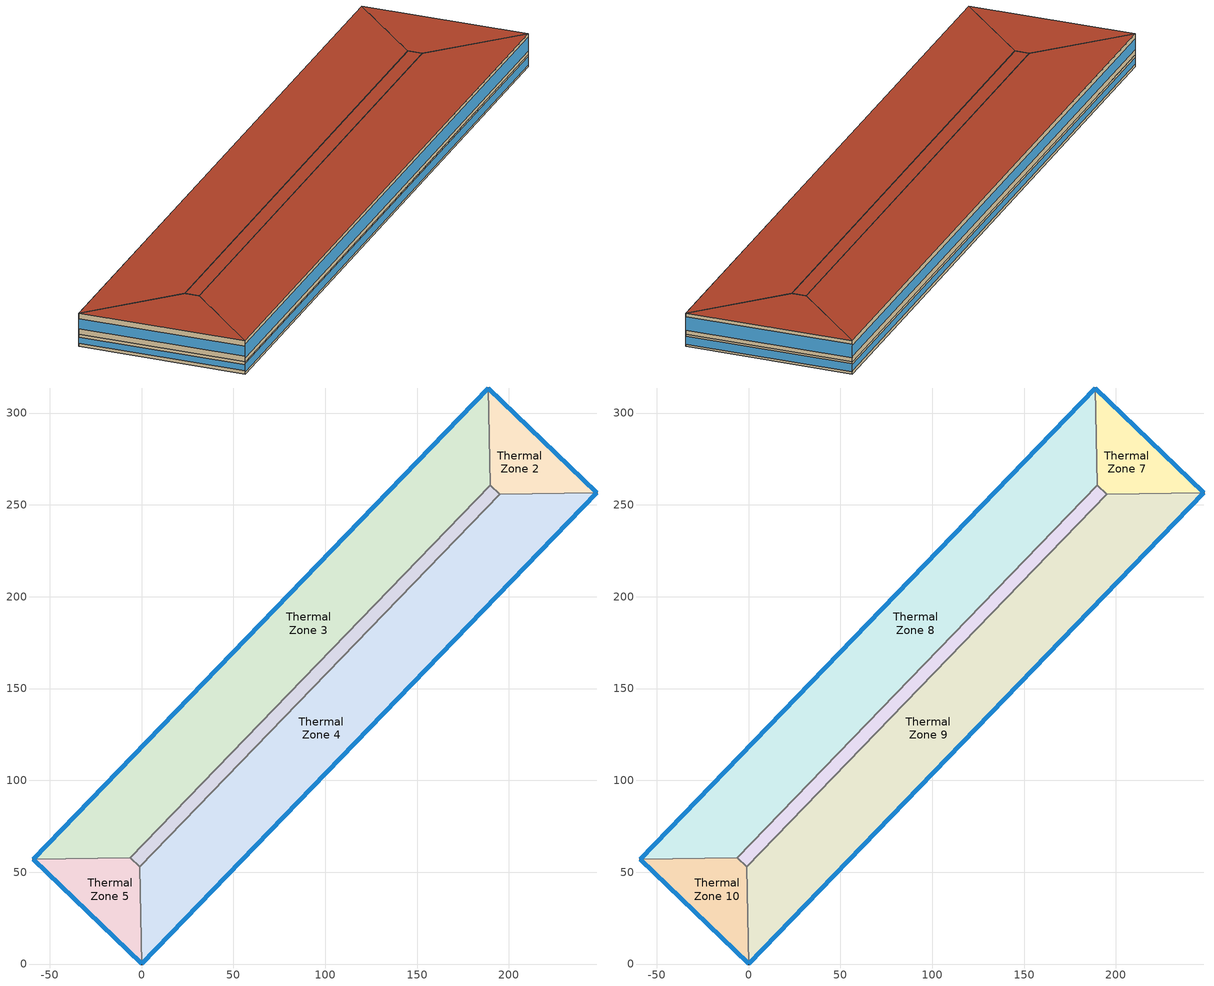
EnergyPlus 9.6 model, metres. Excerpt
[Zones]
Thermal Zone 1
 floor ground (ExtSlabCarpet): -0.92,52.97 -6.02,57.89 189.83,260.69 194.92,255.77 z0
 wall to Thermal Zone 5 (Interior Wall): -6.02,57.89 -0.92,52.97 z0:6.24
 wall to Thermal Zone 3 (Interior Wall): 189.83,260.69 -6.02,57.89 z0:6.24
 wall to Thermal Zone 2 (Interior Wall): 194.92,255.77 189.83,260.69 z0:6.24
 wall to Thermal Zone 4 (Interior Wall): -0.92,52.97 194.92,255.77 z0:6.24
Thermal Zone 2
 floor ground (ExtSlabCarpet): 194.92,255.77 189.83,260.69 188.9,313.66 247.89,256.7 z0
 wall outside (Ext Wall): 247.89,256.7 188.9,313.66 z0:6.24
 wall to Thermal Zone 4 (Interior Wall): 194.92,255.77 247.89,256.7 z0:6.24
 wall to Thermal Zone 3 (Interior Wall): 188.9,313.66 189.83,260.69 z0:6.24
 window (Ext Window): 247.88,256.7 188.91,313.65 z1.09:5.15
Thermal Zone 3
 floor ground (ExtSlabCarpet): -6.02,57.89 -58.99,56.96 188.9,313.66 189.83,260.69 z0
 wall outside (Ext Wall): 188.9,313.66 -58.99,56.96 z0:6.24
 wall to Thermal Zone 5 (Interior Wall): -58.99,56.96 -6.02,57.89 z0:6.24
 window (Ext Window): 188.9,313.65 -58.98,56.97 z1.53:4.71
Thermal Zone 4
 floor ground (ExtSlabCarpet): 194.92,255.77 247.89,256.7 0,0 -0.92,52.97 z0
 wall outside (Ext Wall): 0,0 247.89,256.7 z0:6.24
 wall to Thermal Zone 5 (Interior Wall): -0.92,52.97 0,0 z0:6.24
 window (Ext Window): 0.01,0.01 247.88,256.69 z1.09:5.15
Thermal Zone 5
 floor ground (ExtSlabCarpet): -58.99,56.96 -6.02,57.89 -0.92,52.97 0,0 z0
 wall outside (Ext Wall): -58.99,56.96 0,0 z0:6.24
 window (Ext Window): -58.98,56.96 -0.01,0.01 z1.62:4.62
Thermal Zone 6
 floor to Thermal Zone 1 (Interior Floor): -0.92,52.97 -6.02,57.89 189.83,260.69 194.92,255.77 z6.24
 wall to Thermal Zone 10 (Interior Wall): -6.02,57.89 -0.92,52.97 z6.24:16.94
 wall to Thermal Zone 8 (Interior Wall): 189.83,260.69 -6.02,57.89 z6.24:16.94
 wall to Thermal Zone 7 (Interior Wall): 194.92,255.77 189.83,260.69 z6.24:16.94
 wall to Thermal Zone 9 (Interior Wall): -0.92,52.97 194.92,255.77 z6.24:16.94
 roof outside (Ext Roof): 194.92,255.77 189.83,260.69 -6.02,57.89 -0.92,52.97 z16.94
Thermal Zone 7
 floor to Thermal Zone 2 (Interior Floor): 194.92,255.77 189.83,260.69 188.9,313.66 247.89,256.7 z6.24
 wall outside (Ext Wall): 247.89,256.7 188.9,313.66 z6.24:16.94
 wall to Thermal Zone 9 (Interior Wall): 194.92,255.77 247.89,256.7 z6.24:16.94
 wall to Thermal Zone 8 (Interior Wall): 188.9,313.66 189.83,260.69 z6.24:16.94
 window (Ext Window): 247.88,256.7 188.91,313.65 z8.11:15.07
 roof outside (Ext Roof): 247.89,256.7 188.9,313.66 189.83,260.69 194.92,255.77 z16.94
Thermal Zone 8
 floor to Thermal Zone 3 (Interior Floor): -6.02,57.89 -58.99,56.96 188.9,313.66 189.83,260.69 z6.24
 wall outside (Ext Wall): 188.9,313.66 -58.99,56.96 z6.24:16.94
 wall to Thermal Zone 10 (Interior Wall): -58.99,56.96 -6.02,57.89 z6.24:16.94
 window (Ext Window): 188.9,313.65 -58.98,56.97 z8.86:14.32
 roof outside (Ext Roof): 189.83,260.69 188.9,313.66 -58.99,56.96 -6.02,57.89 z16.94
Thermal Zone 9
 floor to Thermal Zone 4 (Interior Floor): 194.92,255.77 247.89,256.7 0,0 -0.92,52.97 z6.24
 wall outside (Ext Wall): 0,0 247.89,256.7 z6.24:16.94
 wall to Thermal Zone 10 (Interior Wall): -0.92,52.97 0,0 z6.24:16.94
 window (Ext Window): 0.01,0.01 247.88,256.69 z8.11:15.07
 roof outside (Ext Roof): -0.92,52.97 0,0 247.89,256.7 194.92,255.77 z16.94
Thermal Zone 10
 floor to Thermal Zone 5 (Interior Floor): -58.99,56.96 -6.02,57.89 -0.92,52.97 0,0 z6.24
 wall outside (Ext Wall): -58.99,56.96 0,0 z6.24:16.94
 window (Ext Window): -58.98,56.96 -0.01,0.01 z9.02:14.16
 roof outside (Ext Roof): 0,0 -0.92,52.97 -6.02,57.89 -58.99,56.96 z16.94
[Building]
Building 1: North Axis {deg}=-0
[Site:Location]
Washington Dc Dulles IntL Ar: Latitude {deg}=38.98; Longitude {deg}=-77.47; Time Zone {hr}=-5; Elevation {m}=82
[SizingPeriod:DesignDay] Day of Month=21; Dry-Bulb Temperature Range Modifier Type=DefaultMultipliers; Barometric Pressure {Pa}=86790; Rain Indicator=No; Snow Indicator=No; Daylight Saving Time Indicator=No; Begin Environment Reset Mode=FullResetAtBeginEnvironment
Name | Month | Day Type | Maximum Dry-Bulb Temperature {C} | Daily Dry-Bulb Temperature Range {deltaC} | Humidity Condition Type | Wetbulb or DewPoint at Maximum Dry-Bulb {C} | Wind Speed {m/s} | Wind Direction {deg} | Solar Model Indicator | ASHRAE Clear Sky Optical Depth for Beam Irradiance (taub) | ASHRAE Clear Sky Optical Depth for Diffuse Irradiance (taud) | Enthalpy at Maximum Dry-Bulb {J/kg} | Sky Clearness
SALT-LAKE-CITY-IAP Ann Clg .4% Condns DB=>MWB | 7 | SummerDesignDay | 36.5 | 14.4 | Wetbulb | 17.1 | 5 | 340 | ASHRAETau | 0.339 | 2.366
SALT-LAKE-CITY-IAP Ann Clg .4% Condns DP=>MDB | 7 | SummerDesignDay | 22.5 | 14.4 | Dewpoint | 15.6 | 5 | 340 | ASHRAETau | 0.339 | 2.366
SALT-LAKE-CITY-IAP Ann Clg .4% Condns Enth=>MDB | 7 | SummerDesignDay | 30.8 | 14.4 | Enthalpy |  | 5 | 340 | ASHRAETau | 0.339 | 2.366 | 59300
SALT-LAKE-CITY-IAP Ann Clg .4% Condns WB=>MDB | 7 | SummerDesignDay | 31.2 | 14.4 | Wetbulb | 19 | 5 | 340 | ASHRAETau | 0.339 | 2.366
SALT-LAKE-CITY-IAP Ann Htg 99.6% Condns DB | 1 | WinterDesignDay | -12.4 | 0 | Wetbulb | -12.4 | 2.6 | 140 | ASHRAEClearSky |  |  |  | 0
SALT-LAKE-CITY-IAP Ann Htg Wind 99.6% Condns WS=>MCDB | 1 | WinterDesignDay | 6.8 | 0 | Wetbulb | 6.8 | 12.4 | 140 | ASHRAEClearSky |  |  |  | 0
SALT-LAKE-CITY-IAP Ann Hum_n 99.6% Condns DP=>MCDB | 1 | WinterDesignDay | -10.7 | 0 | Dewpoint | -16.2 | 2.6 | 140 | ASHRAEClearSky |  |  |  | 0
[Material] Thermal Absorptance=0.9
Name | Roughness | Thickness m | Conductivity W/m-K | Density kg/m3 | Specific Heat J/kg-K | Solar Absorptance | Visible Absorptance
wall concrete | MediumRough | 0.398 | 0.5 | 2243 | 837 | 0.65 | 0.65
roof concrete | MediumRough | 0.401 | 0.5 | 2243 | 837 | 0.65 | 0.65
Wall Insulation [37] | MediumRough | 0.0681 | 0.0432 | 91 | 837 | 0.5 | 0.5
Roof Insulation [25] | MediumRough | 0.263 | 0.049 | 265 | 836.8 | 0.7 | 0.7
F16 Acoustic tile | MediumSmooth | 0.0191 | 0.06 | 368 | 590 | 0.3 | 0.3
M11 100mm lightweight concrete | MediumRough | 0.1016 | 0.53 | 1280 | 840 | 0.5 | 0.5
MAT-CC05 4 HW CONCRETE | Rough | 0.1016 | 1.311 | 2240 | 836.8 | 0.85 | 0.85
G01a 19mm gypsum board | MediumSmooth | 0.019 | 0.16 | 800 | 1090 | 0.4 | 0.4
[Material:AirGap]
Name | Thermal Resistance m2-K/W
F04 Wall air space resistance | 0.15
F05 Ceiling air space resistance | 0.18
[Material:NoMass]
CP02 CARPET PAD: Roughness=Smooth; Thermal Resistance m2-K/W=0.1; Thermal Absorptance=0.9; Solar Absorptance=0.8; Visible Absorptance=0.8
[WindowMaterial:SimpleGlazingSystem]
Window Material Simple Glazing System: U-Factor W/m2-K=1.51; Solar Heat Gain Coefficient=0.25
[Construction]
Ext Roof: roof concrete, Roof Insulation [25]
Ext Wall: wall concrete, Wall Insulation [37]
Ext Window: Window Material Simple Glazing System
ExtSlabCarpet: MAT-CC05 4 HW CONCRETE, CP02 CARPET PAD
Interior Floor: F16 Acoustic tile, F05 Ceiling air space resistance, M11 100mm lightweight concrete
Interior Wall: G01a 19mm gypsum board, F04 Wall air space resistance, G01a 19mm gypsum board
[Zone]
Thermal Zone 1; Thermal Zone 2; Thermal Zone 3; Thermal Zone 4; Thermal Zone 5: 314, 0, 0, 0, , 1, , , , , , Yes
Thermal Zone 6; Thermal Zone 7; Thermal Zone 8; Thermal Zone 9; Thermal Zone 10: 314, 0, 0, 6.24, , 1, , , , , , Yes
[ZoneTerminalUnitList]
VRF System Terminal List: VRF Zone Terminal 1, VRF Zone Terminal 2, VRF Zone Terminal 3, VRF Zone Terminal 4, VRF Zone Terminal 5, VRF Zone Terminal 6, VRF Zone Terminal 7, VRF Zone Terminal 8, VRF Zone Terminal 9, VRF Zone Terminal 10
[ZoneControl:Thermostat] Temperature Difference Between Cutout And Setpoint deltaC=0
Name | Zone or ZoneList | Control Type Schedule | Control 1
Thermal Zone 1 Thermostat | Thermal Zone 1 | Thermal Zone 1 Thermostat Schedule | Thermostat Setpoint Dual Setpoint 1
Thermal Zone 2 Thermostat | Thermal Zone 2 | Thermal Zone 2 Thermostat Schedule | Thermostat Setpoint Dual Setpoint 2
Thermal Zone 3 Thermostat | Thermal Zone 3 | Thermal Zone 3 Thermostat Schedule | Thermostat Setpoint Dual Setpoint 3
Thermal Zone 4 Thermostat | Thermal Zone 4 | Thermal Zone 4 Thermostat Schedule | Thermostat Setpoint Dual Setpoint 4
Thermal Zone 5 Thermostat | Thermal Zone 5 | Thermal Zone 5 Thermostat Schedule | Thermostat Setpoint Dual Setpoint 5
Thermal Zone 6 Thermostat | Thermal Zone 6 | Thermal Zone 6 Thermostat Schedule | Thermostat Setpoint Dual Setpoint 6
Thermal Zone 7 Thermostat | Thermal Zone 7 | Thermal Zone 7 Thermostat Schedule | Thermostat Setpoint Dual Setpoint 7
Thermal Zone 8 Thermostat | Thermal Zone 8 | Thermal Zone 8 Thermostat Schedule | Thermostat Setpoint Dual Setpoint 8
Thermal Zone 9 Thermostat | Thermal Zone 9 | Thermal Zone 9 Thermostat Schedule | Thermostat Setpoint Dual Setpoint 9
Thermal Zone 10 Thermostat | Thermal Zone 10 | Thermal Zone 10 Thermostat Schedule | Thermostat Setpoint Dual Setpoint 10
[ThermostatSetpoint:DualSetpoint]
Name | Heating Setpoint Temperature Schedule | Cooling Setpoint Temperature Schedule
Thermostat Setpoint Dual Setpoint 1 | HtgSetp 1 | ClgSetp 1
Thermostat Setpoint Dual Setpoint 2 | HtgSetp 2 | ClgSetp 2
Thermostat Setpoint Dual Setpoint 3 | HtgSetp 3 | ClgSetp 3
Thermostat Setpoint Dual Setpoint 4 | HtgSetp 4 | ClgSetp 4
Thermostat Setpoint Dual Setpoint 5 | HtgSetp 5 | ClgSetp 5
Thermostat Setpoint Dual Setpoint 6 | HtgSetp 6 | ClgSetp 6
Thermostat Setpoint Dual Setpoint 7 | HtgSetp 7 | ClgSetp 7
Thermostat Setpoint Dual Setpoint 8 | HtgSetp 8 | ClgSetp 8
Thermostat Setpoint Dual Setpoint 9 | HtgSetp 9 | ClgSetp 9
Thermostat Setpoint Dual Setpoint 10 | HtgSetp 10 | ClgSetp 10
[ZoneHVAC:TerminalUnit:VariableRefrigerantFlow] Terminal Unit Availability Schedule=Always On Discrete hvac_library; Cooling Supply Air Flow Rate m3/s=Autosize; No Cooling Supply Air Flow Rate m3/s=Autosize; Heating Supply Air Flow Rate m3/s=Autosize; No Heating Supply Air Flow Rate m3/s=Autosize; Cooling Outdoor Air Flow Rate m3/s=Autosize; Heating Outdoor Air Flow Rate m3/s=Autosize; No Load Outdoor Air Flow Rate m3/s=Autosize; Supply Air Fan Operating Mode Schedule=Always On Discrete hvac_library; Supply Air Fan Placement=DrawThrough; Zone Terminal Unit On Parasitic Electric Energy Use W=30; Zone Terminal Unit Off Parasitic Electric Energy Use W=20; Rated Heating Capacity Sizing Ratio W/W=1; Maximum Outdoor Dry-Bulb Temperature for Supplemental Heater Operation C=6.58437e-312
Name | Supply Air Fan Object | Outside Air Mixer Object | Cooling Coil Object | Heating Coil Object
VRF Zone Terminal 1 | VRF Zone Terminal Fan 1 | VRF Zone Terminal 1 OA Mixer | VRF Zone Terminal Cooling Coil 1 | VRF Zone Terminal Heating Coil 1
VRF Zone Terminal 2 | VRF Zone Terminal Fan 2 | VRF Zone Terminal 2 OA Mixer | VRF Zone Terminal Cooling Coil 2 | VRF Zone Terminal Heating Coil 2
VRF Zone Terminal 3 | VRF Zone Terminal Fan 3 | VRF Zone Terminal 3 OA Mixer | VRF Zone Terminal Cooling Coil 3 | VRF Zone Terminal Heating Coil 3
VRF Zone Terminal 4 | VRF Zone Terminal Fan 4 | VRF Zone Terminal 4 OA Mixer | VRF Zone Terminal Cooling Coil 4 | VRF Zone Terminal Heating Coil 4
VRF Zone Terminal 5 | VRF Zone Terminal Fan 5 | VRF Zone Terminal 5 OA Mixer | VRF Zone Terminal Cooling Coil 5 | VRF Zone Terminal Heating Coil 5
VRF Zone Terminal 6 | VRF Zone Terminal Fan 6 | VRF Zone Terminal 6 OA Mixer | VRF Zone Terminal Cooling Coil 6 | VRF Zone Terminal Heating Coil 6
VRF Zone Terminal 7 | VRF Zone Terminal Fan 7 | VRF Zone Terminal 7 OA Mixer | VRF Zone Terminal Cooling Coil 7 | VRF Zone Terminal Heating Coil 7
VRF Zone Terminal 8 | VRF Zone Terminal Fan 8 | VRF Zone Terminal 8 OA Mixer | VRF Zone Terminal Cooling Coil 8 | VRF Zone Terminal Heating Coil 8
VRF Zone Terminal 9 | VRF Zone Terminal Fan 9 | VRF Zone Terminal 9 OA Mixer | VRF Zone Terminal Cooling Coil 9 | VRF Zone Terminal Heating Coil 9
VRF Zone Terminal 10 | VRF Zone Terminal Fan 10 | VRF Zone Terminal 10 OA Mixer | VRF Zone Terminal Cooling Coil 10 | VRF Zone Terminal Heating Coil 10
[Coil:Cooling:DX:VariableRefrigerantFlow] Availability Schedule=Always On Discrete hvac_library; Gross Rated Total Cooling Capacity W=Autosize; Gross Rated Sensible Heat Ratio=Autosize; Rated Air Flow Rate m3/s=Autosize; Cooling Capacity Ratio Modifier Function of Temperature Curve=VRFTUCoolCapFT; Cooling Capacity Modifier Curve Function of Flow Fraction=VRFACCoolCapFFF
VRF Zone Terminal Cooling Coil 1; VRF Zone Terminal Cooling Coil 2; VRF Zone Terminal Cooling Coil 3; VRF Zone Terminal Cooling Coil 4; VRF Zone Terminal Cooling Coil 5; VRF Zone Terminal Cooling Coil 6; VRF Zone Terminal Cooling Coil 7; VRF Zone Terminal Cooling Coil 8; VRF Zone Terminal Cooling Coil 9; VRF Zone Terminal Cooling Coil 10
[Coil:Heating:DX:VariableRefrigerantFlow] Availability Schedule=Always On Discrete hvac_library; Gross Rated Heating Capacity W=Autosize; Rated Air Flow Rate m3/s=Autosize; Heating Capacity Ratio Modifier Function of Temperature Curve=Coil Heating DX Variable Refrigerant Flow 1 VRFTUHeatCAPFT; Heating Capacity Modifier Function of Flow Fraction Curve=Coil Heating DX Variable Refrigerant Flow 1 VRFACCoolCapFFF
VRF Zone Terminal Heating Coil 1; VRF Zone Terminal Heating Coil 2; VRF Zone Terminal Heating Coil 3; VRF Zone Terminal Heating Coil 4; VRF Zone Terminal Heating Coil 5; VRF Zone Terminal Heating Coil 6; VRF Zone Terminal Heating Coil 7; VRF Zone Terminal Heating Coil 8; VRF Zone Terminal Heating Coil 9; VRF Zone Terminal Heating Coil 10
[Fan:OnOff] Availability Schedule=Always On Discrete hvac_library; Fan Total Efficiency=0.78; Pressure Rise Pa=1886; Maximum Flow Rate m3/s=Autosize; Motor Efficiency=0.8; Motor In Airstream Fraction=1; Fan Power Ratio Function of Speed Ratio Curve=Fan On Off Power Curve 19; Fan Efficiency Ratio Function of Speed Ratio Curve=Fan On Off Efficiency Curve 6
VRF Zone Terminal Fan 1; VRF Zone Terminal Fan 2; VRF Zone Terminal Fan 3; VRF Zone Terminal Fan 4; VRF Zone Terminal Fan 5; VRF Zone Terminal Fan 6; VRF Zone Terminal Fan 7; VRF Zone Terminal Fan 8; VRF Zone Terminal Fan 9; VRF Zone Terminal Fan 10
[Zone equipment]
Thermal Zone 1: VRF Zone Terminal 1
Thermal Zone 2: VRF Zone Terminal 2
Thermal Zone 3: VRF Zone Terminal 3
Thermal Zone 4: VRF Zone Terminal 4
Thermal Zone 5: VRF Zone Terminal 5
Thermal Zone 6: VRF Zone Terminal 6
Thermal Zone 7: VRF Zone Terminal 7
Thermal Zone 8: VRF Zone Terminal 8
Thermal Zone 9: VRF Zone Terminal 9
Thermal Zone 10: VRF Zone Terminal 10
[Sizing:Zone] Zone Cooling Design Supply Air Temperature Input Method=SupplyAirTemperature; Zone Cooling Design Supply Air Temperature C=13.8; Zone Cooling Design Supply Air Temperature Difference deltaC=11.11; Zone Heating Design Supply Air Temperature Input Method=SupplyAirTemperature; Zone Heating Design Supply Air Temperature C=47.1; Zone Heating Design Supply Air Temperature Difference deltaC=11.11; Zone Cooling Design Supply Air Humidity Ratio kgWater/kgDryAir=0.0085; Zone Heating Design Supply Air Humidity Ratio kgWater/kgDryAir=0.008; Cooling Design Air Flow Method=DesignDay; Cooling Design Air Flow Rate m3/s=0; Cooling Minimum Air Flow per Zone Floor Area m3/s-m2=0.000762; Cooling Minimum Air Flow m3/s=0; Cooling Minimum Air Flow Fraction=0; Heating Design Air Flow Method=DesignDay; Heating Design Air Flow Rate m3/s=0; Heating Maximum Air Flow per Zone Floor Area m3/s-m2=0.002032; Heating Maximum Air Flow m3/s=0.141576; Heating Maximum Air Flow Fraction=0.3; Account for Dedicated Outdoor Air System=No
Name | Design Specification Outdoor Air Object
Thermal Zone 1 | Ventilation 1
Thermal Zone 2 | Ventilation 2
Thermal Zone 3 | Ventilation 3
Thermal Zone 4 | Ventilation 4
Thermal Zone 5 | Ventilation 5
Thermal Zone 6 | Ventilation 6
Thermal Zone 7 | Ventilation 7
Thermal Zone 8 | Ventilation 8
Thermal Zone 9 | Ventilation 9
Thermal Zone 10 | Ventilation 10
[DesignSpecification:OutdoorAir] Outdoor Air Method=Sum; Outdoor Air Flow per Person m3/s-person=0; Outdoor Air Flow per Zone Floor Area m3/s-m2=0; Outdoor Air Flow per Zone m3/s=0; Outdoor Air Flow Air Changes per Hour 1/hr=2.56
Ventilation 1; Ventilation 2; Ventilation 3; Ventilation 4; Ventilation 5; Ventilation 6; Ventilation 7; Ventilation 8; Ventilation 9; Ventilation 10
[AirConditioner:VariableRefrigerantFlow]
Heat Pump=VRF System; Availability Schedule=Always On Discrete hvac_library; Gross Rated Total Cooling Capacity W=26976; Gross Rated Cooling COP W/W=4.23; Minimum Condenser Inlet Node Temperature in Cooling Mode C=-5; Maximum Condenser Inlet Node Temperature in Cooling Mode C=43; Cooling Capacity Ratio Modifier Function of Low Temperature Curve=VRF System VRFCoolCapFT 1; Cooling Capacity Ratio Boundary Curve=VRF System VRFCoolCapFTBoundary 1; Cooling Capacity Ratio Modifier Function of High Temperature Curve=VRF System VRFCoolCapFTHi 1; Cooling Energy Input Ratio Modifier Function of Low Temperature Curve=VRF System VRFCoolEIRFT 1; Cooling Energy Input Ratio Boundary Curve=VRF System VRFCoolEIRFTBoundary 1; Cooling Energy Input Ratio Modifier Function of High Temperature Curve=VRF System VRFCoolEIRFTHi 1; Cooling Energy Input Ratio Modifier Function of Low Part-Load Ratio Curve=VRF System CoolingEIRLowPLR 1; Cooling Energy Input Ratio Modifier Function of High Part-Load Ratio Curve=VRF System CoolingEIRHiPLR 1; Cooling Combination Ratio Correction Factor Curve=VRF System CoolingCombRatio 1; Cooling Part-Load Fraction Correlation Curve=VRF System VRFCPLFFPLR 1; Gross Rated Heating Capacity W=28118; Rated Heating Capacity Sizing Ratio W/W=1; Gross Rated Heating COP W/W=4.95; Minimum Condenser Inlet Node Temperature in Heating Mode C=-20; Maximum Condenser Inlet Node Temperature in Heating Mode C=30; Heating Capacity Ratio Modifier Function of Low Temperature Curve=VRF System VRFHeatCapFT 1; Heating Capacity Ratio Boundary Curve=VRF System VRFHeatCapFTBoundary 1; Heating Capacity Ratio Modifier Function of High Temperature Curve=VRF System VRFHeatCapFTHi 1; Heating Energy Input Ratio Modifier Function of Low Temperature Curve=VRF System VRFHeatEIRFT 1; Heating Energy Input Ratio Boundary Curve=VRF System VRFHeatEIRFTBoundary 1; Heating Energy Input Ratio Modifier Function of High Temperature Curve=VRF System VRFHeatEIRFTHi 1; Heating Performance Curve Outdoor Temperature Type=WetBulbTemperature; Heating Energy Input Ratio Modifier Function of Low Part-Load Ratio Curve=VRF System HeatingEIRLowPLR 1; Heating Energy Input Ratio Modifier Function of High Part-Load Ratio Curve=VRF System HeatingEIRHiPLR 1; Heating Combination Ratio Correction Factor Curve=VRF System HeatingCombRatio 1; Heating Part-Load Fraction Correlation Curve=VRF System VRFCPLFFPLR 2; Minimum Heat Pump Part-Load Ratio dimensionless=0.5; Master Thermostat Priority Control Type=LoadPriority; Zone Terminal Unit List=VRF System Terminal List; Heat Pump Waste Heat Recovery=No; Equivalent Piping Length used for Piping Correction Factor in Cooling Mode m=30; Vertical Height used for Piping Correction Factor m=10; Piping Correction Factor for Length in Cooling Mode Curve=VRF System CoolingLengthCorrectionFactor 1; Piping Correction Factor for Height in Cooling Mode Coefficient 1/m=-0.000386; Equivalent Piping Length used for Piping Correction Factor in Heating Mode m=30; Piping Correction Factor for Length in Heating Mode Curve=VRF System HeatingLengthCorrectionFactor 1; Piping Correction Factor for Height in Heating Mode Coefficient 1/m=0; Crankcase Heater Power per Compressor W=15; Number of Compressors dimensionless=3; Ratio of Compressor Size to Total Compressor Capacity W/W=0.33; Maximum Outdoor Dry-Bulb Temperature for Crankcase Heater C=7; Defrost Strategy=Resistive; Defrost Control=Timed; Defrost Time Period Fraction dimensionless=0.058333; Resistive Defrost Heater Capacity W=1e-07; Maximum Outdoor Dry-bulb Temperature for Defrost Operation C=7; Condenser Type=AirCooled; Water Condenser Volume Flow Rate m3/s=Autosize; Evaporative Condenser Effectiveness dimensionless=0.9; Evaporative Condenser Air Flow Rate m3/s=Autosize; Evaporative Condenser Pump Rated Power Consumption W=Autosize; Basin Heater Capacity W/K=0; Basin Heater Setpoint Temperature C=2; Fuel Type=Electricity; Minimum Condenser Inlet Node Temperature in Heat Recovery Mode C=0; Maximum Condenser Inlet Node Temperature in Heat Recovery Mode C=30; Heat Recovery Cooling Capacity Modifier Curve=VRF System Heat Recovery Cooling Cap Modifier 1; Initial Heat Recovery Cooling Capacity Fraction W/W=1; Heat Recovery Cooling Capacity Time Constant hr=0.083; Heat Recovery Cooling Energy Modifier Curve=VRF System Heat Recovery Cooling Energy Modifier 1; Initial Heat Recovery Cooling Energy Fraction W/W=1; Heat Recovery Cooling Energy Time Constant hr=0; Heat Recovery Heating Capacity Modifier Curve=VRF System Heat Recovery Heating Cap Modifier 1; Initial Heat Recovery Heating Capacity Fraction W/W=0.5; Heat Recovery Heating Capacity Time Constant hr=0.083; Heat Recovery Heating Energy Modifier Curve=VRF System Heat Recovery Heating Energy Modifier 1; Initial Heat Recovery Heating Energy Fraction W/W=0.5; Heat Recovery Heating Energy Time Constant hr=0
[Schedule:Day:Interval]
HtgSetp Summer Design Day 1; HtgSetp Summer Design Day 2; HtgSetp Summer Design Day 3; HtgSetp Summer Design Day 4; HtgSetp Summer Design Day 5; HtgSetp Summer Design Day 6; HtgSetp Summer Design Day 7; HtgSetp Summer Design Day 8; HtgSetp Summer Design Day 9; HtgSetp Summer Design Day 10: No, 24:00, 15.6
HtgSetp Winter Design Day 1; HtgSetp Winter Design Day 2; HtgSetp Winter Design Day 3; HtgSetp Winter Design Day 4; HtgSetp Winter Design Day 5; HtgSetp Winter Design Day 6; HtgSetp Winter Design Day 7; HtgSetp Winter Design Day 8; HtgSetp Winter Design Day 9; HtgSetp Winter Design Day 10: No, 24:00, 21
ClgSetp Summer Design Day 1; ClgSetp Summer Design Day 2; ClgSetp Summer Design Day 3; ClgSetp Summer Design Day 4; ClgSetp Summer Design Day 5; ClgSetp Summer Design Day 6; ClgSetp Summer Design Day 7; ClgSetp Summer Design Day 8; ClgSetp Summer Design Day 9; ClgSetp Summer Design Day 10: No, 06:00, 26.7, 22:00, 24, 24:00, 26.7
ClgSetp Winter Design Day 1; ClgSetp Winter Design Day 2; ClgSetp Winter Design Day 3; ClgSetp Winter Design Day 4; ClgSetp Winter Design Day 5; ClgSetp Winter Design Day 6; ClgSetp Winter Design Day 7; ClgSetp Winter Design Day 8; ClgSetp Winter Design Day 9; ClgSetp Winter Design Day 10: No, 24:00, 26.7
ClgSetp Default Schedule 1; ClgSetp Default Schedule 2: Temperature 37, No, 01:00, 28.3, 02:00, 28.3, 03:00, 28.3, 04:00, 28.3, 05:00, 28.3, 06:00, 28.3, 07:00, 28.3, 08:00, 28.3, 09:00, 26.2, 10:00, 26.2, 11:00, 26.2, 12:00, 26.2, 13:00, 26.2, 14:00, 26.2, 15:00, 26.2, 16:00, 26.2, 17:00, 26.2, 18:00, 26.2, 19:00, 28.3, 20:00, 28.3, 21:00, 28.3, 22:00, 28.3, 23:00, 28.3, 24:00, 28.3
HtgSetp Default Schedule 1; HtgSetp Default Schedule 2: Temperature 36, No, 01:00, 22.1, 02:00, 22.1, 03:00, 22.1, 04:00, 22.1, 05:00, 22.1, 06:00, 22.1, 07:00, 22.1, 08:00, 22.1, 09:00, 20.3, 10:00, 20.3, 11:00, 20.3, 12:00, 20.3, 13:00, 20.3, 14:00, 20.3, 15:00, 20.3, 16:00, 20.3, 17:00, 20.3, 18:00, 20.3, 19:00, 22.1, 20:00, 22.1, 21:00, 22.1, 22:00, 22.1, 23:00, 22.1, 24:00, 22.1
ClgSetp Default Schedule 3; ClgSetp Default Schedule 4: Temperature 37, No, 01:00, 28.4, 02:00, 28.4, 03:00, 28.4, 04:00, 28.4, 05:00, 28.4, 06:00, 28.4, 07:00, 28.4, 08:00, 28.4, 09:00, 24.2, 10:00, 24.2, 11:00, 24.2, 12:00, 24.2, 13:00, 24.2, 14:00, 24.2, 15:00, 28.4, 16:00, 28.4, 17:00, 28.4, 18:00, 28.4, 19:00, 28.4, 20:00, 28.4, 21:00, 28.4, 22:00, 28.4, 23:00, 28.4, 24:00, 28.4
HtgSetp Default Schedule 3; HtgSetp Default Schedule 4: Temperature 36, No, 01:00, 23.1, 02:00, 23.1, 03:00, 23.1, 04:00, 23.1, 05:00, 23.1, 06:00, 23.1, 07:00, 23.1, 08:00, 23.1, 09:00, 21.9, 10:00, 21.9, 11:00, 21.9, 12:00, 21.9, 13:00, 21.9, 14:00, 21.9, 15:00, 23.1, 16:00, 23.1, 17:00, 23.1, 18:00, 23.1, 19:00, 23.1, 20:00, 23.1, 21:00, 23.1, 22:00, 23.1, 23:00, 23.1, 24:00, 23.1
ClgSetp Default Schedule 5; ClgSetp Default Schedule 6; ClgSetp Default Schedule 7; ClgSetp Default Schedule 8; ClgSetp Default Schedule 9; ClgSetp Default Schedule 10: Temperature 37, No, 01:00, 28.7, 02:00, 28.7, 03:00, 28.7, 04:00, 28.7, 05:00, 28.7, 06:00, 28.7, 07:00, 25.7, 08:00, 25.7, 09:00, 25.7, 10:00, 25.7, 11:00, 25.7, 12:00, 25.7, 13:00, 25.7, 14:00, 25.7, 15:00, 25.7, 16:00, 25.7, 17:00, 25.7, 18:00, 25.7, 19:00, 25.7, 20:00, 25.7, 21:00, 28.7, 22:00, 28.7, 23:00, 28.7, 24:00, 28.7
HtgSetp Default Schedule 5; HtgSetp Default Schedule 6; HtgSetp Default Schedule 7; HtgSetp Default Schedule 8; HtgSetp Default Schedule 9; HtgSetp Default Schedule 10: Temperature 36, No, 01:00, 22.2, 02:00, 22.2, 03:00, 22.2, 04:00, 22.2, 05:00, 22.2, 06:00, 22.2, 07:00, 19, 08:00, 19, 09:00, 19, 10:00, 19, 11:00, 19, 12:00, 19, 13:00, 19, 14:00, 19, 15:00, 19, 16:00, 19, 17:00, 19, 18:00, 19, 19:00, 19, 20:00, 19, 21:00, 22.2, 22:00, 22.2, 23:00, 22.2, 24:00, 22.2
[Schedule:Week:Daily]
HtgSetp 1 Week Rule - Jan1-Dec31: HtgSetp Default Schedule 1, HtgSetp Default Schedule 1, HtgSetp Default Schedule 1, HtgSetp Default Schedule 1, HtgSetp Default Schedule 1, HtgSetp Default Schedule 1, HtgSetp Default Schedule 1, HtgSetp Default Schedule 1, HtgSetp Summer Design Day 1, HtgSetp Winter Design Day 1, HtgSetp Default Schedule 1, HtgSetp Default Schedule 1
ClgSetp 1 Week Rule - Jan1-Dec31: ClgSetp Default Schedule 1, ClgSetp Default Schedule 1, ClgSetp Default Schedule 1, ClgSetp Default Schedule 1, ClgSetp Default Schedule 1, ClgSetp Default Schedule 1, ClgSetp Default Schedule 1, ClgSetp Default Schedule 1, ClgSetp Summer Design Day 1, ClgSetp Winter Design Day 1, ClgSetp Default Schedule 1, ClgSetp Default Schedule 1
HtgSetp 2 Week Rule - Jan1-Dec31: HtgSetp Default Schedule 2, HtgSetp Default Schedule 2, HtgSetp Default Schedule 2, HtgSetp Default Schedule 2, HtgSetp Default Schedule 2, HtgSetp Default Schedule 2, HtgSetp Default Schedule 2, HtgSetp Default Schedule 2, HtgSetp Summer Design Day 2, HtgSetp Winter Design Day 2, HtgSetp Default Schedule 2, HtgSetp Default Schedule 2
ClgSetp 2 Week Rule - Jan1-Dec31: ClgSetp Default Schedule 2, ClgSetp Default Schedule 2, ClgSetp Default Schedule 2, ClgSetp Default Schedule 2, ClgSetp Default Schedule 2, ClgSetp Default Schedule 2, ClgSetp Default Schedule 2, ClgSetp Default Schedule 2, ClgSetp Summer Design Day 2, ClgSetp Winter Design Day 2, ClgSetp Default Schedule 2, ClgSetp Default Schedule 2
HtgSetp 3 Week Rule - Jan1-Dec31: HtgSetp Default Schedule 3, HtgSetp Default Schedule 3, HtgSetp Default Schedule 3, HtgSetp Default Schedule 3, HtgSetp Default Schedule 3, HtgSetp Default Schedule 3, HtgSetp Default Schedule 3, HtgSetp Default Schedule 3, HtgSetp Summer Design Day 3, HtgSetp Winter Design Day 3, HtgSetp Default Schedule 3, HtgSetp Default Schedule 3
ClgSetp 3 Week Rule - Jan1-Dec31: ClgSetp Default Schedule 3, ClgSetp Default Schedule 3, ClgSetp Default Schedule 3, ClgSetp Default Schedule 3, ClgSetp Default Schedule 3, ClgSetp Default Schedule 3, ClgSetp Default Schedule 3, ClgSetp Default Schedule 3, ClgSetp Summer Design Day 3, ClgSetp Winter Design Day 3, ClgSetp Default Schedule 3, ClgSetp Default Schedule 3
HtgSetp 4 Week Rule - Jan1-Dec31: HtgSetp Default Schedule 4, HtgSetp Default Schedule 4, HtgSetp Default Schedule 4, HtgSetp Default Schedule 4, HtgSetp Default Schedule 4, HtgSetp Default Schedule 4, HtgSetp Default Schedule 4, HtgSetp Default Schedule 4, HtgSetp Summer Design Day 4, HtgSetp Winter Design Day 4, HtgSetp Default Schedule 4, HtgSetp Default Schedule 4
ClgSetp 4 Week Rule - Jan1-Dec31: ClgSetp Default Schedule 4, ClgSetp Default Schedule 4, ClgSetp Default Schedule 4, ClgSetp Default Schedule 4, ClgSetp Default Schedule 4, ClgSetp Default Schedule 4, ClgSetp Default Schedule 4, ClgSetp Default Schedule 4, ClgSetp Summer Design Day 4, ClgSetp Winter Design Day 4, ClgSetp Default Schedule 4, ClgSetp Default Schedule 4
HtgSetp 5 Week Rule - Jan1-Dec31: HtgSetp Default Schedule 5, HtgSetp Default Schedule 5, HtgSetp Default Schedule 5, HtgSetp Default Schedule 5, HtgSetp Default Schedule 5, HtgSetp Default Schedule 5, HtgSetp Default Schedule 5, HtgSetp Default Schedule 5, HtgSetp Summer Design Day 5, HtgSetp Winter Design Day 5, HtgSetp Default Schedule 5, HtgSetp Default Schedule 5
ClgSetp 5 Week Rule - Jan1-Dec31: ClgSetp Default Schedule 5, ClgSetp Default Schedule 5, ClgSetp Default Schedule 5, ClgSetp Default Schedule 5, ClgSetp Default Schedule 5, ClgSetp Default Schedule 5, ClgSetp Default Schedule 5, ClgSetp Default Schedule 5, ClgSetp Summer Design Day 5, ClgSetp Winter Design Day 5, ClgSetp Default Schedule 5, ClgSetp Default Schedule 5
HtgSetp 6 Week Rule - Jan1-Dec31: HtgSetp Default Schedule 6, HtgSetp Default Schedule 6, HtgSetp Default Schedule 6, HtgSetp Default Schedule 6, HtgSetp Default Schedule 6, HtgSetp Default Schedule 6, HtgSetp Default Schedule 6, HtgSetp Default Schedule 6, HtgSetp Summer Design Day 6, HtgSetp Winter Design Day 6, HtgSetp Default Schedule 6, HtgSetp Default Schedule 6
ClgSetp 6 Week Rule - Jan1-Dec31: ClgSetp Default Schedule 6, ClgSetp Default Schedule 6, ClgSetp Default Schedule 6, ClgSetp Default Schedule 6, ClgSetp Default Schedule 6, ClgSetp Default Schedule 6, ClgSetp Default Schedule 6, ClgSetp Default Schedule 6, ClgSetp Summer Design Day 6, ClgSetp Winter Design Day 6, ClgSetp Default Schedule 6, ClgSetp Default Schedule 6
HtgSetp 7 Week Rule - Jan1-Dec31: HtgSetp Default Schedule 7, HtgSetp Default Schedule 7, HtgSetp Default Schedule 7, HtgSetp Default Schedule 7, HtgSetp Default Schedule 7, HtgSetp Default Schedule 7, HtgSetp Default Schedule 7, HtgSetp Default Schedule 7, HtgSetp Summer Design Day 7, HtgSetp Winter Design Day 7, HtgSetp Default Schedule 7, HtgSetp Default Schedule 7
ClgSetp 7 Week Rule - Jan1-Dec31: ClgSetp Default Schedule 7, ClgSetp Default Schedule 7, ClgSetp Default Schedule 7, ClgSetp Default Schedule 7, ClgSetp Default Schedule 7, ClgSetp Default Schedule 7, ClgSetp Default Schedule 7, ClgSetp Default Schedule 7, ClgSetp Summer Design Day 7, ClgSetp Winter Design Day 7, ClgSetp Default Schedule 7, ClgSetp Default Schedule 7
HtgSetp 8 Week Rule - Jan1-Dec31: HtgSetp Default Schedule 8, HtgSetp Default Schedule 8, HtgSetp Default Schedule 8, HtgSetp Default Schedule 8, HtgSetp Default Schedule 8, HtgSetp Default Schedule 8, HtgSetp Default Schedule 8, HtgSetp Default Schedule 8, HtgSetp Summer Design Day 8, HtgSetp Winter Design Day 8, HtgSetp Default Schedule 8, HtgSetp Default Schedule 8
ClgSetp 8 Week Rule - Jan1-Dec31: ClgSetp Default Schedule 8, ClgSetp Default Schedule 8, ClgSetp Default Schedule 8, ClgSetp Default Schedule 8, ClgSetp Default Schedule 8, ClgSetp Default Schedule 8, ClgSetp Default Schedule 8, ClgSetp Default Schedule 8, ClgSetp Summer Design Day 8, ClgSetp Winter Design Day 8, ClgSetp Default Schedule 8, ClgSetp Default Schedule 8
HtgSetp 9 Week Rule - Jan1-Dec31: HtgSetp Default Schedule 9, HtgSetp Default Schedule 9, HtgSetp Default Schedule 9, HtgSetp Default Schedule 9, HtgSetp Default Schedule 9, HtgSetp Default Schedule 9, HtgSetp Default Schedule 9, HtgSetp Default Schedule 9, HtgSetp Summer Design Day 9, HtgSetp Winter Design Day 9, HtgSetp Default Schedule 9, HtgSetp Default Schedule 9
ClgSetp 9 Week Rule - Jan1-Dec31: ClgSetp Default Schedule 9, ClgSetp Default Schedule 9, ClgSetp Default Schedule 9, ClgSetp Default Schedule 9, ClgSetp Default Schedule 9, ClgSetp Default Schedule 9, ClgSetp Default Schedule 9, ClgSetp Default Schedule 9, ClgSetp Summer Design Day 9, ClgSetp Winter Design Day 9, ClgSetp Default Schedule 9, ClgSetp Default Schedule 9
HtgSetp 10 Week Rule - Jan1-Dec31: HtgSetp Default Schedule 10, HtgSetp Default Schedule 10, HtgSetp Default Schedule 10, HtgSetp Default Schedule 10, HtgSetp Default Schedule 10, HtgSetp Default Schedule 10, HtgSetp Default Schedule 10, HtgSetp Default Schedule 10, HtgSetp Summer Design Day 10, HtgSetp Winter Design Day 10, HtgSetp Default Schedule 10, HtgSetp Default Schedule 10
ClgSetp 10 Week Rule - Jan1-Dec31: ClgSetp Default Schedule 10, ClgSetp Default Schedule 10, ClgSetp Default Schedule 10, ClgSetp Default Schedule 10, ClgSetp Default Schedule 10, ClgSetp Default Schedule 10, ClgSetp Default Schedule 10, ClgSetp Default Schedule 10, ClgSetp Summer Design Day 10, ClgSetp Winter Design Day 10, ClgSetp Default Schedule 10, ClgSetp Default Schedule 10
[Schedule:Year]
HtgSetp 1: HtgSetp 1 Week Rule - Jan1-Dec31, 1, 1, 12, 31
ClgSetp 1: ClgSetp 1 Week Rule - Jan1-Dec31, 1, 1, 12, 31
HtgSetp 2: HtgSetp 2 Week Rule - Jan1-Dec31, 1, 1, 12, 31
ClgSetp 2: ClgSetp 2 Week Rule - Jan1-Dec31, 1, 1, 12, 31
HtgSetp 3: HtgSetp 3 Week Rule - Jan1-Dec31, 1, 1, 12, 31
ClgSetp 3: ClgSetp 3 Week Rule - Jan1-Dec31, 1, 1, 12, 31
HtgSetp 4: HtgSetp 4 Week Rule - Jan1-Dec31, 1, 1, 12, 31
ClgSetp 4: ClgSetp 4 Week Rule - Jan1-Dec31, 1, 1, 12, 31
HtgSetp 5: HtgSetp 5 Week Rule - Jan1-Dec31, 1, 1, 12, 31
ClgSetp 5: ClgSetp 5 Week Rule - Jan1-Dec31, 1, 1, 12, 31
HtgSetp 6: HtgSetp 6 Week Rule - Jan1-Dec31, 1, 1, 12, 31
ClgSetp 6: ClgSetp 6 Week Rule - Jan1-Dec31, 1, 1, 12, 31
HtgSetp 7: HtgSetp 7 Week Rule - Jan1-Dec31, 1, 1, 12, 31
ClgSetp 7: ClgSetp 7 Week Rule - Jan1-Dec31, 1, 1, 12, 31
HtgSetp 8: HtgSetp 8 Week Rule - Jan1-Dec31, 1, 1, 12, 31
ClgSetp 8: ClgSetp 8 Week Rule - Jan1-Dec31, 1, 1, 12, 31
HtgSetp 9: HtgSetp 9 Week Rule - Jan1-Dec31, 1, 1, 12, 31
ClgSetp 9: ClgSetp 9 Week Rule - Jan1-Dec31, 1, 1, 12, 31
HtgSetp 10: HtgSetp 10 Week Rule - Jan1-Dec31, 1, 1, 12, 31
ClgSetp 10: ClgSetp 10 Week Rule - Jan1-Dec31, 1, 1, 12, 31
[Schedule:Compact]
Thermal Zone 1 Thermostat Schedule; Thermal Zone 2 Thermostat Schedule; Thermal Zone 3 Thermostat Schedule; Thermal Zone 4 Thermostat Schedule; Thermal Zone 5 Thermostat Schedule; Thermal Zone 6 Thermostat Schedule; Thermal Zone 7 Thermostat Schedule; Thermal Zone 8 Thermostat Schedule; Thermal Zone 9 Thermostat Schedule; Thermal Zone 10 Thermostat Schedule: Through: 12/31, For: AllDays, Until: 24:00, 4
[Curve:Biquadratic] Output Unit Type=Dimensionless
Name | Coefficient1 Constant | Coefficient2 x | Coefficient3 x**2 | Coefficient4 y | Coefficient5 y**2 | Coefficient6 x*y | Minimum Value of x | Maximum Value of x | Minimum Value of y | Maximum Value of y | Input Unit Type for X | Input Unit Type for Y | Minimum Curve Output | Maximum Curve Output
VRF System VRFCoolCapFT 1 | 0.576883 | 0.017448 | 0.000583269 | -1.76324e-06 | -7.474e-09 | -1.30413e-07 | 15 | 24 | -5 | 23 | Temperature | Temperature
VRF System VRFCoolCapFTHi 1 | 0.686736 | 0.0207631 | 0.0005447 | -0.0016218 | -4.259e-07 | -0.0003392 | 15 | 24 | 16 | 43 | Temperature | Temperature
VRF System VRFCoolEIRFT 1 | 0.989011 | -0.0234797 | 0.000199711 | 0.00596834 | -1.0289e-07 | -0.00015686 | 15 | 24 | -5 | 23 | Temperature | Temperature
VRF System VRFCoolEIRFTHi 1 | -1.43951 | 0.161985 | -0.00349118 | 0.0269443 | 0.000134616 | -0.000671494 | 15 | 23.9 | 16.8 | 43.3 | Temperature | Temperature
VRF System VRFHeatCapFT 1 | 1.01209 | -0.00124676 | -0.000127185 | 0.0267564 | -4.986e-07 | -0.000263524 | 21.1 | 27.2 | -20 | 3.33 | Temperature | Temperature
VRF System VRFHeatCapFTHi 1 | 2.58599 | -0.0953227 | 0.000955329 | 0 | 0 | 0 | 21.1 | 27.2 | -9.44 | 15 | Temperature | Temperature
VRF System VRFHeatEIRFT 1 | 0.722429 | 0.00345666 | 0.000650703 | -0.00264354 | 0.00124648 | -0.000100916 | 21.1 | 27.2 | -20 | 3.33 | Temperature | Temperature
VRF System VRFHeatEIRFTHi 1 | 1.38857 | -0.0229771 | 0.000537274 | -0.0273937 | 0.000403043 | -5.9786e-05 | 21.1 | 27.2 | 0 | 1 | Temperature | Temperature
VRF System CoolingLengthCorrectionFactor 1 | 2.03882 | -0.00242606 | 3.5512e-06 | -1.68581 | 0.668703 | -4.5706e-05 | 7.62 | 182.88 | 0.8 | 1.5 | Temperature | Temperature
VRF System HeatingLengthCorrectionFactor 1 | 1 | 0 | 0 | 0 | 0 | 0 | 0 | 1 | 0 | 1 | Dimensionless | Dimensionless
VRF System Heat Recovery Cooling Cap Modifier 1; VRF System Heat Recovery Heating Cap Modifier 1 | 0.9 | 0 | 0 | 0 | 0 | 0 | 0 | 1 | 0 | 1 | Dimensionless | Dimensionless
VRF System Heat Recovery Cooling Energy Modifier 1; VRF System Heat Recovery Heating Energy Modifier 1 | 1.1 | 0 | 0 | 0 | 0 | 0 | 0 | 1 | 0 | 1 | Dimensionless | Dimensionless
VRFTUCoolCapFT | 0.0585884 | 0.0587397 | -0.000210275 | 0.010937 | -0.000121955 | -0.000524662 | 15 | 23.89 | 20 | 43.33 | Temperature | Temperature | 0.8083 | 1.2583
Coil Heating DX Variable Refrigerant Flow 1 VRFTUHeatCAPFT | 0.375444 | 0.0668191 | -0.00194171 | 0.0442618 | -0.000400958 | -0.00148198 | 21.11 | 27.22 | -15 | 18.33 | Temperature | Temperature | 0.6074 | 1
[Curve:Cubic]
Name | Coefficient1 Constant | Coefficient2 x | Coefficient3 x**2 | Coefficient4 x**3 | Minimum Value of x | Maximum Value of x | Input Unit Type for X | Output Unit Type
VRF System VRFCoolCapFTBoundary 1 | 25.73 | -0.0315004 | -0.014166 | 0 | 11 | 30 | Temperature | Temperature
VRF System VRFCoolEIRFTBoundary 1 | 25.7347 | -0.0315004 | -0.014166 | 0 | 15 | 24 | Temperature | Temperature
VRF System CoolingEIRLowPLR 1 | 0.454123 | -0.172969 | 1.08287 | -0.361848 | 0.5 | 1 | Temperature | Temperature
VRF System CoolingEIRHiPLR 1; VRF System HeatingEIRHiPLR 1 | 1 | 0 | 0 | 0 | 1 | 1.5 | Dimensionless | Dimensionless
VRF System CoolingCombRatio 1 | 0.576593 | 0.634941 | -0.307609 | 0.0960753 | 1 | 1.5 | Dimensionless | Dimensionless
VRF System VRFCPLFFPLR 1; VRF System VRFCPLFFPLR 2 | 0.85 | 0.15 | 0 | 0 | 1 | 1 | Dimensionless | Dimensionless
VRF System VRFHeatCapFTBoundary 1; VRF System VRFHeatEIRFTBoundary 1 | 58.577 | -3.0255 | 0.0193 | 0 | 15 | 23.9 | Temperature | Temperature
VRF System HeatingEIRLowPLR 1 | 0.392474 | 0.0760164 | 0.698324 | -0.168841 | 0.5 | 1 | Dimensionless | Dimensionless
VRF System HeatingCombRatio 1 | 0.76672 | 0.26173 | -0.015911 | -0.0125388 | 1 | 1.5 | Dimensionless | Dimensionless
Fan On Off Efficiency Curve 6 | 1 | 0 | 0 | 0 | 0 | 1
[Curve:Quadratic] Coefficient1 Constant=0.8; Coefficient2 x=0.2; Coefficient3 x**2=0; Minimum Value of x=0.5; Maximum Value of x=1.5
VRFACCoolCapFFF; Coil Heating DX Variable Refrigerant Flow 1 VRFACCoolCapFFF
[Curve:Exponent]
Fan On Off Power Curve 19: Coefficient1 Constant=1; Coefficient2 Constant=0; Coefficient3 Constant=0; Minimum Value of x=0; Maximum Value of x=1
[Schedule:Constant]
Always On Discrete hvac_library: 1
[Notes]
wall material
